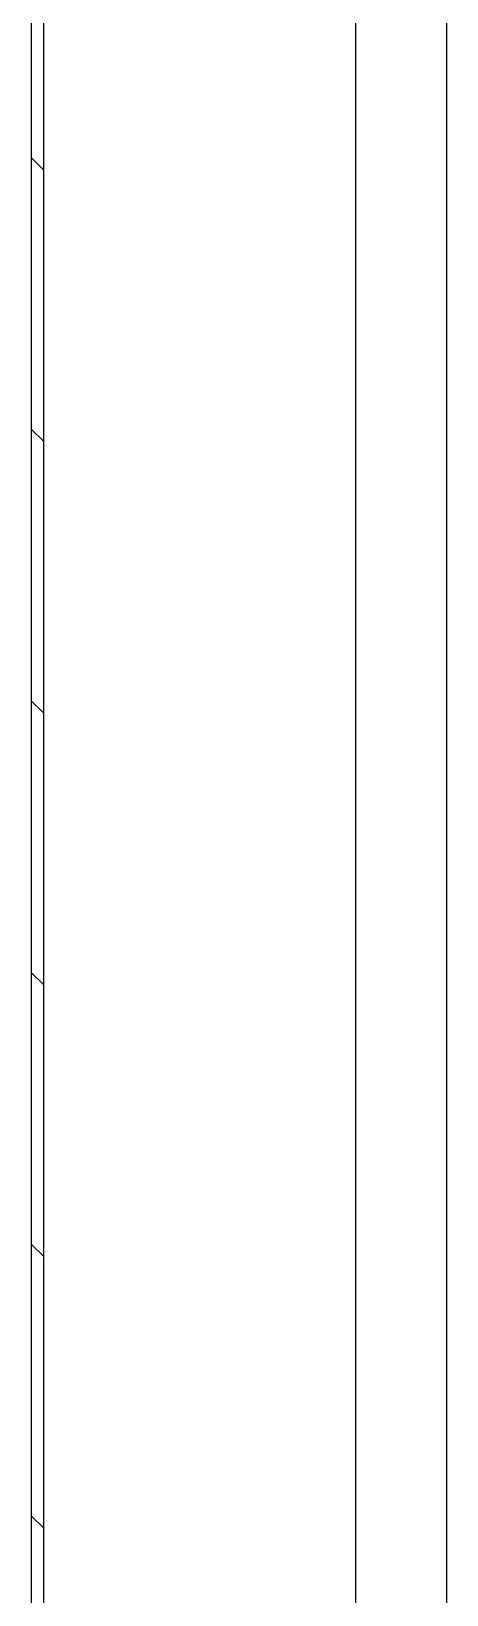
# Model space of a CAD drawing. Header units: millimetres. Extents: x 0 to 157650, y 0 to 89100.
# Drawn here: x 71405 to 72434, y 11916 to 15793 of the extents above; entities that cross this region are included whole.
import ezdxf

# ---------------------------------------------------------------- set-up
doc = ezdxf.new("R2010")
doc.units = ezdxf.units.MM
doc.header["$LTSCALE"] = 150
doc.layers.add('Hatch', color=7, linetype='Continuous', lineweight=18)
doc.layers.add('Visible', color=7, linetype='Continuous', lineweight=25)

msp = doc.modelspace()

# ---------------------------------------------------------------- hatches: boundary and pattern name
at = {"layer": 'Hatch'}
h = msp.add_hatch(dxfattribs=at)
h.set_pattern_fill('ANSI31', color=256, scale=3810, angle=90.0002, style=0)
h.set_pattern_definition([(135.0002, (0, 0), (-336.7584, -336.7608), [])])
h.paths.add_polyline_path([(71404.9, 23546.9), (71435.7, 23546.9), (71435.7, 21430), (71435.7, 21130), (71435.7, 9430), (71404.9, 9430)])

# ---------------------------------------------------------------- linework, layer by layer
at = {"layer": 'Visible', "color": 9, "true_color": 0xc0c0c0}
for p, q in [((71404.9, 23546.9), (71404.9, 9430)), ((71435.7, 9430), (71435.7, 23546.9)), ((72208.5, 9430), (72208.5, 19008.6)), ((72208.5, 9430), (72208.5, 19008.6)), ((72433.7, 10704.6), (72433.7, 18696.7))]:
    msp.add_line(p, q, dxfattribs=at)

doc.saveas('drawing.dxf')
